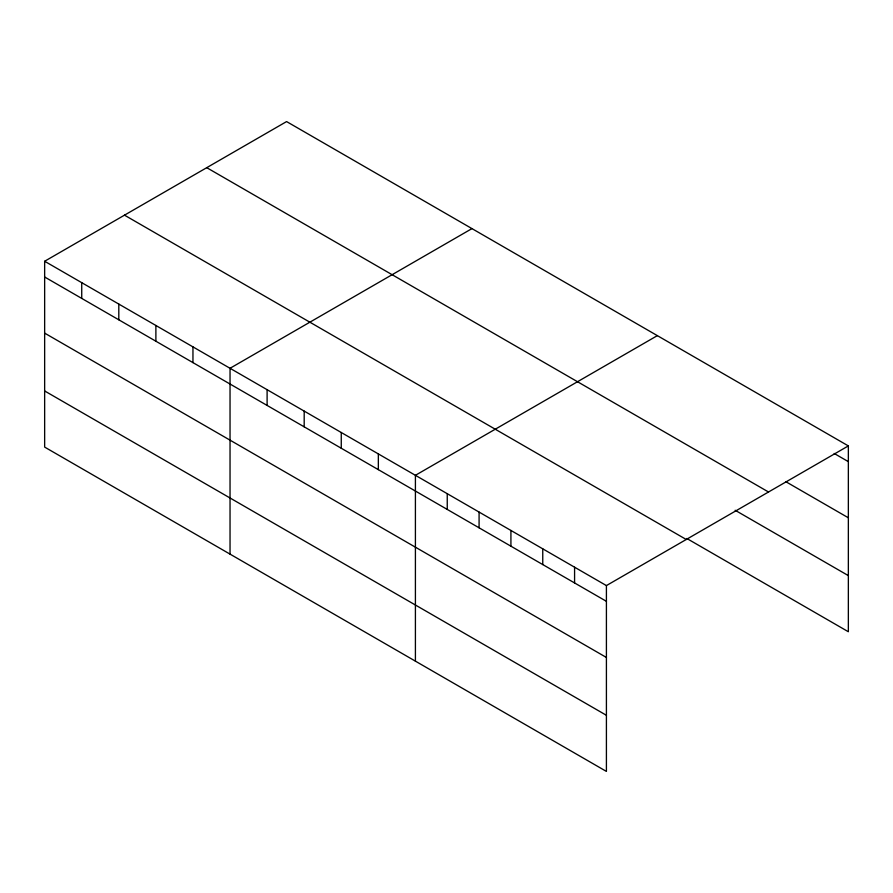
<?xml version="1.0" encoding="UTF-8"?>
<svg xmlns="http://www.w3.org/2000/svg" width="893" height="893" viewBox="0 0 893 893"><rect width="100%" height="100%" fill="white"/><g stroke="black" fill="none" stroke-linecap="round" stroke-linejoin="round"><path stroke-width="1.34" d="M44.65 261.258L606.414 585.585L606.414 771.418L44.65 447.092L44.65 261.258L286.586 121.582L848.35 445.908L848.35 631.742L686.829 538.49M471.962 228.608L230.037 368.284L230.037 554.118M657.348 335.634L415.412 475.31L415.412 661.155M606.414 585.585L848.35 445.908M834.207 453.477L848.35 461.648M785.862 481.707L848.35 517.784M206.741 167.672L768.516 491.998M735.162 510.271L848.35 575.617M124.484 215.157L686.259 539.495M44.65 276.997L606.414 601.324M44.65 333.122L606.414 657.46M44.65 390.955L606.414 715.293M574.579 567.211L574.579 582.95M542.754 548.827L542.754 564.566M510.919 530.453L510.919 546.192M479.083 512.069L479.083 527.808M447.248 493.695L447.248 509.434M378.342 453.912L378.342 469.651M341.26 432.502L341.26 448.241M304.189 411.093L304.189 426.832M267.107 389.694L267.107 405.433M192.955 346.875L192.955 362.614M155.884 325.476L155.884 341.215M118.802 304.066L118.802 319.806M81.732 282.657L81.732 298.396"/></g></svg>
